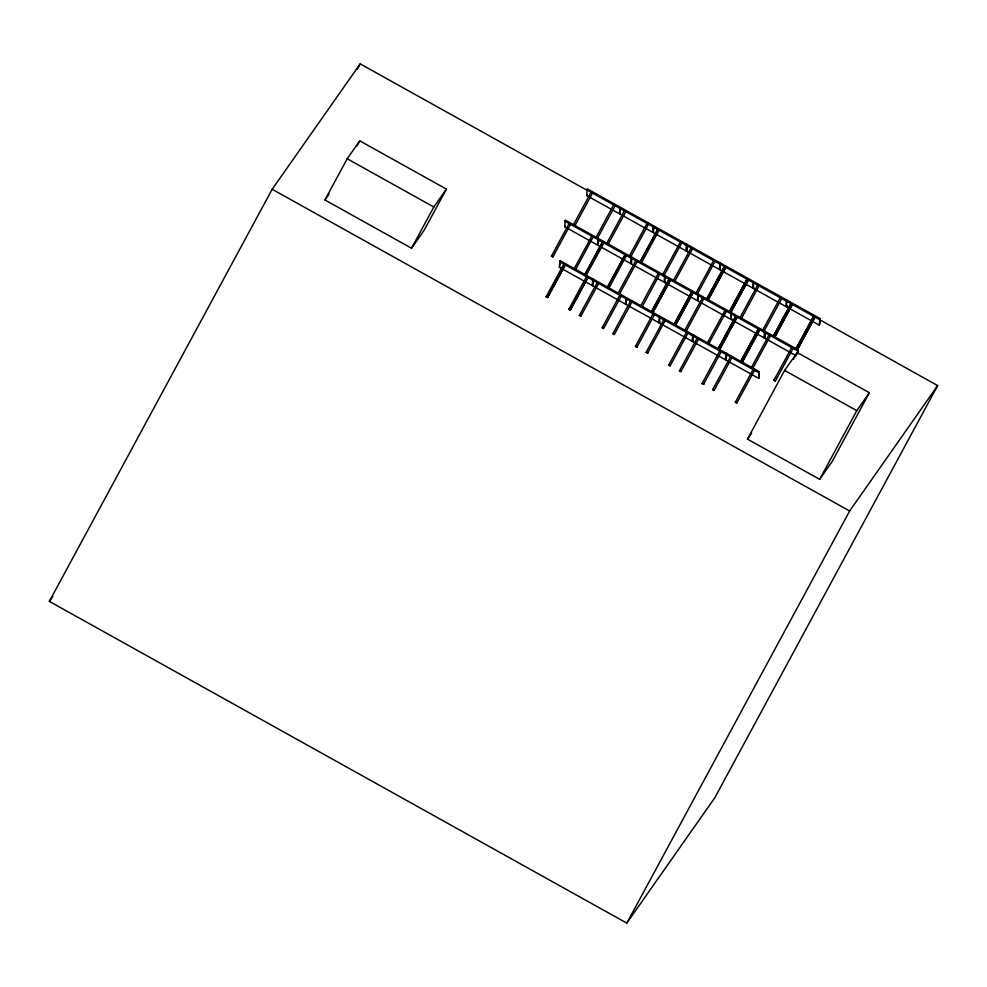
<?xml version="1.0" encoding="UTF-8"?>
<svg xmlns="http://www.w3.org/2000/svg" width="987" height="987" viewBox="0 0 987 987"><rect width="100%" height="100%" fill="white"/><g stroke="black" fill="none" stroke-linecap="round" stroke-linejoin="round"><path stroke-width="1.48" d="M592.743 284.552L592.175 285.564L559.432 267.317L560.036 260.642L592.78 278.889L592.755 285.885L625.499 304.132L626.054 303.12M560.036 260.642L559.432 267.317M598.023 244.011L597.456 245.023L564.712 226.776L565.317 220.101L598.06 238.348L598.036 245.344L630.767 263.591L631.335 262.579M586.648 195.525L587.253 188.838L619.996 207.085L619.392 213.76L586.648 195.525L587.216 194.513M592.175 285.564L592.78 278.889M625.499 304.132L626.091 297.445L593.36 279.21L592.755 285.885M597.456 245.023L598.06 238.348M598.615 241.494L598.036 245.344M686.594 249.884L686.027 250.883L653.295 232.648L653.32 225.653L620.576 207.406L619.972 214.08L652.715 232.327L653.271 231.316M658.81 322.687L659.415 316.013L626.671 297.766L626.066 304.452L658.81 322.687L659.378 321.676M630.767 263.591L631.372 256.904L598.64 238.669L598.073 239.668L630.816 257.915M664.128 276.483L631.384 258.236L631.951 257.225L664.695 275.472L664.091 282.146L631.347 263.911L631.372 256.904M631.951 257.225L631.347 263.911M652.715 232.327L653.32 225.653M653.887 227.392L653.295 232.648M692.701 340.244L692.134 341.255L659.39 323.008L659.995 316.333L692.738 334.581L692.714 341.576L725.457 359.811L726.013 358.812M664.67 282.467L665.275 275.792L698.019 294.04L697.414 300.714L664.67 282.467L665.238 281.468M686.027 250.883L686.631 244.208L653.887 225.974L653.332 226.973L686.076 245.22M719.387 263.788L686.644 245.541L687.211 244.529L719.955 262.776L719.35 269.451L686.607 251.216L686.631 244.208M687.211 244.529L686.607 251.216M692.134 341.255L692.738 334.581M758.769 378.379L758.806 372.716L726.074 354.469L726.629 353.457L759.373 371.704L758.769 378.379L726.025 360.144L726.05 353.136L693.318 334.901L692.714 341.576M764.617 336.826L764.049 337.838L731.305 319.603L731.33 312.595L698.599 294.36L697.994 301.035L730.725 319.27L731.293 318.27M719.93 269.772L720.535 263.097L753.278 281.344L752.674 288.019L719.93 269.772L720.498 268.772M725.457 359.811L726.05 353.136M726.629 353.457L726.025 360.144M730.725 319.27L731.33 312.595M786.553 305.575L785.985 306.575L753.241 288.34L753.846 281.665L786.59 299.9L786.565 306.895L819.309 325.142L819.876 324.131L819.913 318.468L787.17 300.221L786.602 301.232L937.65 385.609L714.822 797.73L626.807 923.116L49.35 601.391L272.178 189.27L360.193 63.884L586.327 189.874M764.049 337.838L764.654 331.163L731.91 312.916L731.342 313.928L764.086 332.175M796.065 355.678L764.629 338.159L764.654 331.163M797.94 353.975L797.977 349.719L765.233 331.484L764.629 338.159M785.985 306.575L786.59 299.9M797.385 353.568L797.977 349.719M819.309 325.142L819.913 318.468M357.257 69.3L360.193 63.884M324.92 199.966L347.202 158.759L359.774 140.845L446.395 189.097L424.114 230.316L411.542 248.23L324.92 199.966L329.115 193.995M356.899 146.162L359.774 140.845M411.542 248.23L433.824 207.011L446.395 189.097M551.4 256.213L553.164 256.571L551.4 256.213L569.08 223.518M552.843 257.027L570.523 224.333M573.348 224.962L591.016 192.268M592.78 192.625L575.1 225.32M565.563 264.417L547.563 297.568L546.119 296.754L563.799 264.06M547.563 297.568L565.243 264.874M592.027 235.683L574.36 268.378M615.419 205.234L597.419 238.373L595.975 237.571L613.655 204.877M584.723 274.781L602.712 241.642L604.155 242.444L586.167 275.583L584.723 274.781L602.712 241.642M568.759 309.375L586.747 276.224L588.203 277.026L570.523 309.721L568.759 309.375L570.523 309.721M570.202 310.177L588.203 277.026M626.103 211.181L608.103 244.332L606.66 243.518L624.66 210.379M579.443 315.322L597.431 282.183L598.875 282.985L580.887 316.124L579.443 315.322L580.887 316.124M607.671 286.946L625.351 254.251L607.363 287.39L609.115 287.748L626.486 255.497M629.299 256.139L647.287 222.988L648.73 223.79L630.742 256.941L629.607 255.682M618.047 293.349L636.035 260.198L637.479 261L619.491 294.151L618.047 293.349L619.491 294.151M602.082 327.931L620.07 294.792L621.514 295.594L603.526 328.733L602.391 327.487M639.983 262.086L657.971 228.947L639.983 262.086L641.427 262.887L640.292 261.641M641.427 262.887L659.106 230.193M612.767 333.89L630.755 300.739L632.198 301.541L614.21 334.692L613.075 333.433M640.674 305.958L658.354 273.263M662.622 274.694L680.611 241.556L682.054 242.358L664.066 275.496L662.622 274.694L664.066 275.496M651.358 311.904L669.359 278.766L651.679 311.46M670.481 280.012L652.802 312.706L670.802 279.568M635.394 346.499L637.158 346.856L635.394 346.499L653.073 313.804M636.837 347.301L654.517 314.606M673.307 280.653L691.295 247.503L692.738 248.305L674.75 281.455L673.307 280.653L674.75 281.455M646.078 352.445L647.842 352.803L646.078 352.445L664.078 319.307M647.521 353.247L665.201 320.553M674.318 324.069L691.282 292.683M693.121 292.633L675.441 325.328L673.998 324.526L691.986 291.375M675.762 324.871L693.429 292.177M713.613 260.568L695.934 293.262L697.377 294.064L715.057 261.37M704.113 298.136L686.125 331.274L684.682 330.472L702.67 297.334M668.717 365.054L686.705 331.916L688.149 332.718L670.161 365.869L668.717 365.054L670.161 365.869M706.618 299.209L724.618 266.071L726.062 266.872L708.382 299.567L706.618 299.209L724.618 266.071M708.061 300.011L726.062 266.872M679.401 371.013L681.166 371.371L679.401 371.013L697.081 338.319M680.845 371.815L698.525 339.121M726.444 311.189L708.765 343.883L707.321 343.081L725.001 310.387M729.257 311.818L746.937 279.124M729.566 311.374L746.542 279.987M730.701 312.632L748.38 279.938M731.009 312.176L748.689 279.481M718.005 349.04L735.994 315.889L718.005 349.04L719.757 349.386L737.437 316.691M719.449 349.842L737.116 317.148M702.041 383.622L703.793 383.98L702.041 383.622L719.72 350.928M703.484 384.424L721.472 351.286M757.621 285.083L739.942 317.777L741.693 318.135M741.385 318.579L759.065 285.885M712.725 389.581L730.713 356.43L732.157 357.232L714.169 390.383L712.725 389.581L714.169 390.383M759.361 330.62L742.397 362.007L740.632 361.649L758.312 328.955L760.076 329.313M740.632 361.649L758.633 328.498M742.076 362.451L759.756 329.757M782.012 298.049L764.024 331.188L762.581 330.386L780.248 297.692M751.317 367.596L769.317 334.457L770.761 335.259L752.76 368.398L751.317 367.596L752.76 368.398M735.352 402.19L753.352 369.039L754.796 369.854L736.795 402.992L735.352 402.19L736.795 402.992M773.574 335.888L790.932 303.638L773.253 336.345L774.709 337.147L792.697 303.996M774.709 337.147L792.376 304.452M773.956 380.205L791.944 347.066L793.388 347.868L775.4 381.019L773.956 380.205L775.4 381.019M795.892 348.954L813.893 315.803L795.892 348.954L797.656 349.312L814.62 317.925M747.467 439.129L784.603 370.433L797.175 352.519L869.362 392.74L832.226 461.422L819.654 479.337L747.467 439.129L751.662 433.157M797.336 349.756L815.015 317.061M793.536 359.256L797.175 352.519M819.654 479.337L856.79 410.654L869.362 392.74M626.807 923.116L849.647 510.995L937.65 385.609M564.712 226.776L565.28 225.776M593.36 279.21L592.792 280.209L625.536 298.456M659.39 323.008L659.958 322.009M693.318 334.901L692.751 335.901L725.494 354.148M731.305 319.603L731.873 318.591M753.241 288.34L753.809 287.328M765.233 331.484L764.666 332.496L797.41 350.73M786.565 306.895L787.132 305.896M758.806 372.716L759.373 371.704M49.35 601.391L52.866 596.382M546.119 296.754L547.884 297.112M593.162 236.942L575.803 269.18M586.167 275.583L585.032 274.337M659.797 274.065L642.438 306.315M586.685 189.849L619.429 208.097M620.009 208.417L652.752 226.652M719.967 264.109L752.711 282.344M753.291 282.664L786.034 300.912M796.213 348.497L797.656 349.312M564.749 221.113L597.493 239.347M664.707 276.804L697.451 295.039M698.031 295.36L730.775 313.607M784.603 370.433L856.79 410.654M740.953 361.193L742.397 362.007M559.469 261.654L592.212 279.889M626.116 298.777L658.847 317.024M659.427 317.345L692.171 335.58M347.202 158.759L433.824 207.011M272.178 189.27L849.647 510.995"/></g></svg>
